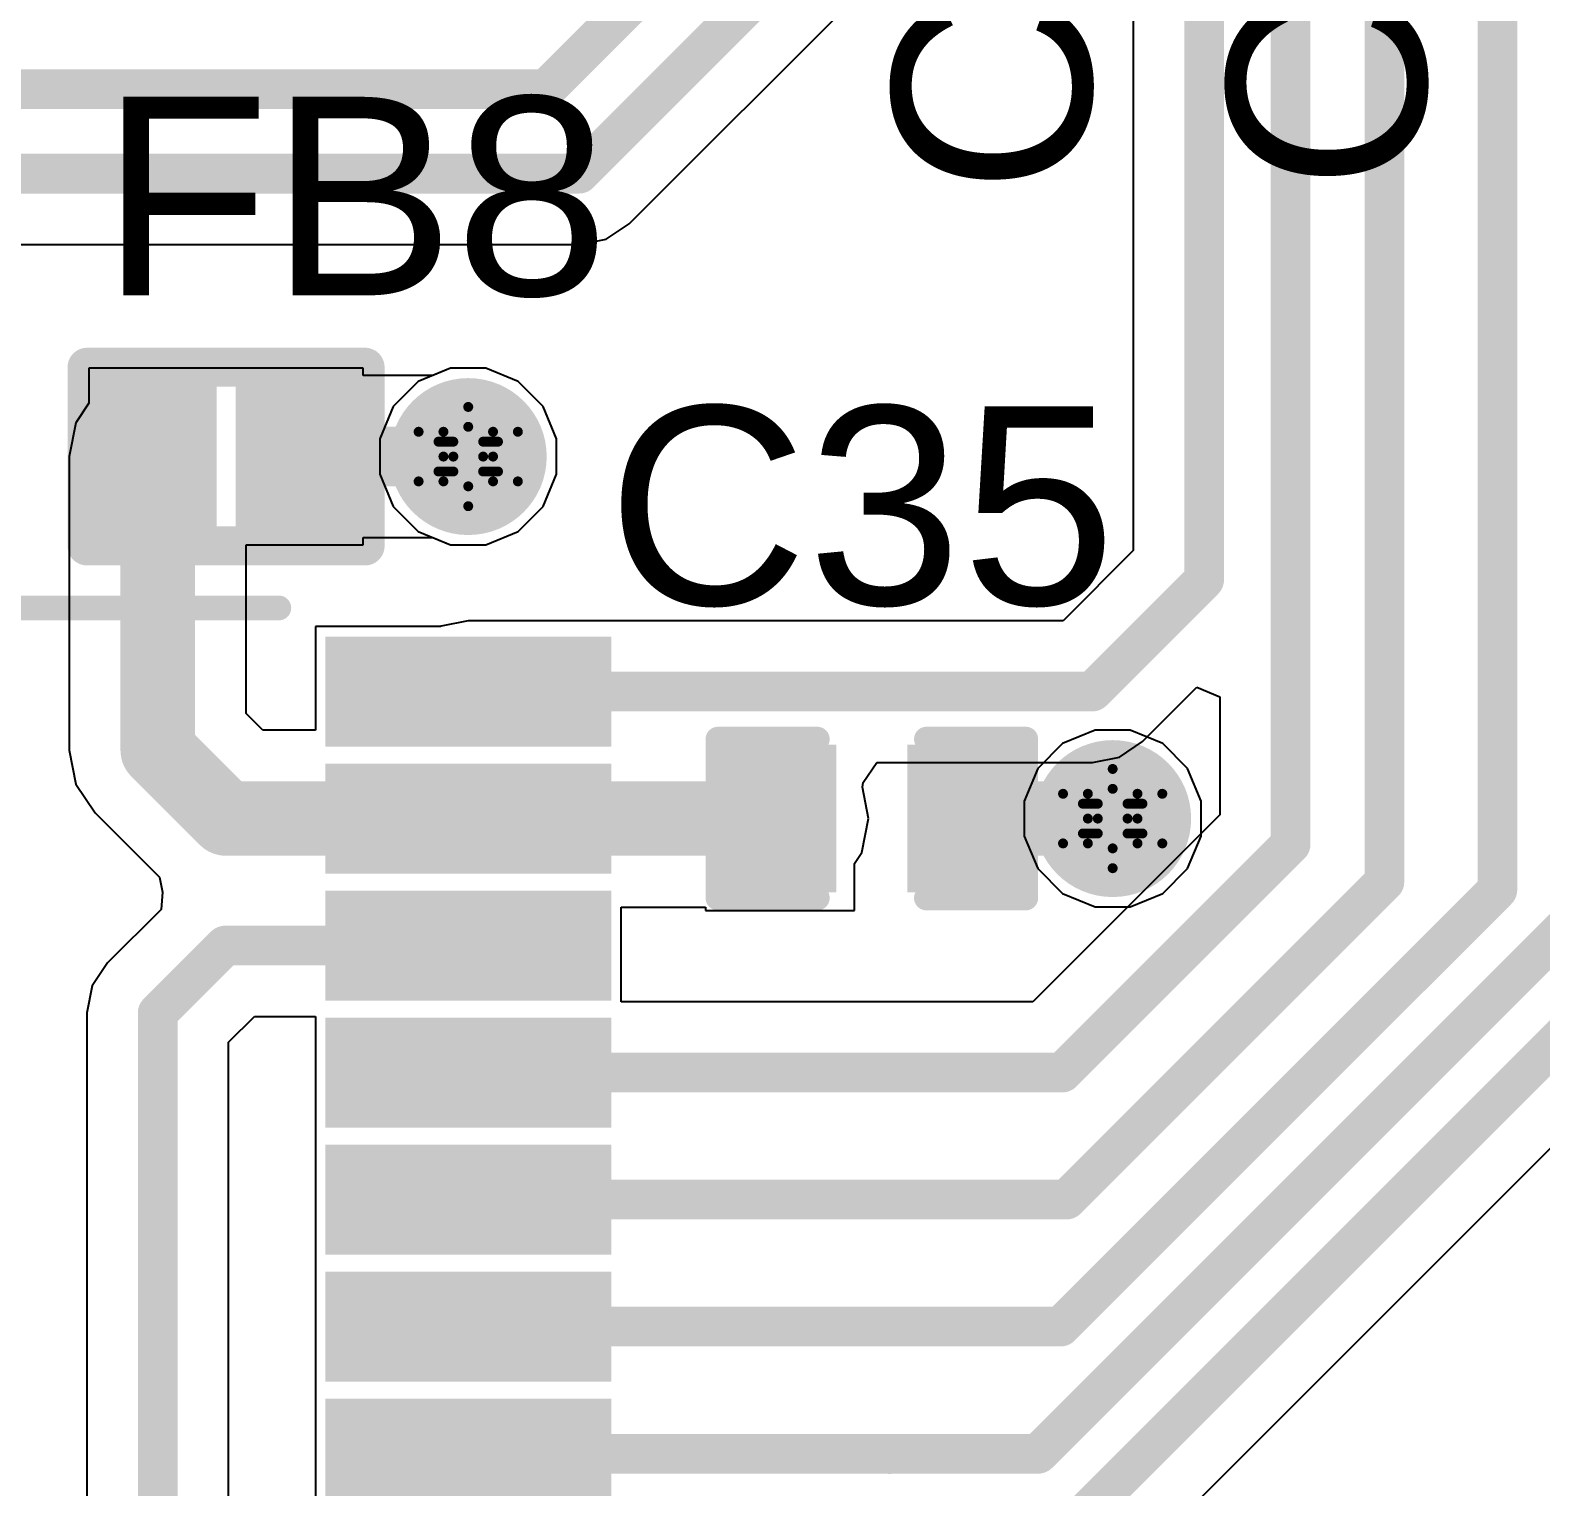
# Model space of a CAD drawing. Header units: inches. Extents: x -2.7 to 10.9, y -2.9 to 7.4.
# Drawn here: x 0.3658 to 0.6702, y -2.6976 to -2.4041 of the extents above; entities that cross this region are included whole.
import ezdxf

# ---------------------------------------------------------------- set-up
doc = ezdxf.new("R2010")
doc.units = ezdxf.units.IN
doc.header["$MEASUREMENT"] = 0
for name, color, linetype in [('Board Outline', 216, 'Continuous'), ('Bottom Layer', 5, 'Continuous'), ('Bottom Overlay', 54, 'Continuous'), ('Bottom Solder', 6, 'Continuous'), ('Drill Drawing', 1, 'Continuous'), ('Layer 2', 16, 'Continuous'), ('Layer 3', 76, 'Continuous'), ('Top Layer', 1, 'Continuous'), ('Top Overlay', 2, 'Continuous'), ('Top Paste', 8, 'Continuous'), ('Top Solder', 216, 'Continuous'), ('Via Holes', 16, 'Continuous')]:
    doc.layers.add(name, color=color, linetype=linetype)
doc.styles.add('Arial', font='', dxfattribs={"height": 0.2})
doc.styles.get('Arial').set_extended_font_data('Arial')

# ---------------------------------------------------------------- blocks, each defined once
blk = doc.blocks.new('TSSOP_20_131')
at = {"layer": 'Top Layer'}
for points in [[(-0.08937005, 0.1222441), (-0.08937005, 0.1080709), (-0.13897635, 0.1080709), (-0.13897635, 0.1222441)], [(0.13897635, 0.1222441), (0.13897635, 0.1080709), (0.08937005, 0.1080709), (0.08937005, 0.1222441)], [(-0.08937005, 0.0966535), (-0.08937005, 0.0824803), (-0.13897635, 0.0824803), (-0.13897635, 0.0966535)], [(0.13897635, 0.0966535), (0.13897635, 0.0824803), (0.08937005, 0.0824803), (0.08937005, 0.0966535)], [(-0.08937005, 0.071063), (-0.08937005, 0.0568898), (-0.13897635, 0.0568898), (-0.13897635, 0.071063)], [(0.13897635, 0.071063), (0.13897635, 0.0568898), (0.08937005, 0.0568898), (0.08937005, 0.071063)], [(-0.08937005, 0.0454724), (-0.08937005, 0.03129919999999999), (-0.13897635, 0.03129920000000001), (-0.13897635, 0.0454724)], [(0.13897635, 0.0454724), (0.13897635, 0.03129919999999999), (0.08937005, 0.03129920000000001), (0.08937005, 0.0454724)], [(-0.08937005, 0.01988189999999999), (-0.08937005, 0.005708699999999995), (-0.13897635, 0.005708700000000004), (-0.13897635, 0.0198819)], [(0.13897635, 0.01988189999999999), (0.13897635, 0.005708699999999995), (0.08937005, 0.005708700000000004), (0.08937005, 0.0198819)], [(-0.08937005, -0.005708700000000004), (-0.08937005, -0.0198819), (-0.13897635, -0.01988189999999999), (-0.13897635, -0.005708699999999995)], [(0.13897635, -0.005708700000000004), (0.13897635, -0.0198819), (0.08937005, -0.01988189999999999), (0.08937005, -0.005708699999999995)], [(-0.08937005, -0.03129920000000001), (-0.08937005, -0.0454724), (-0.13897635, -0.0454724), (-0.13897635, -0.03129919999999999)], [(0.13897635, -0.03129920000000001), (0.13897635, -0.0454724), (0.08937005, -0.0454724), (0.08937005, -0.03129919999999999)], [(-0.08937005, -0.0568898), (-0.08937005, -0.071063), (-0.13897635, -0.071063), (-0.13897635, -0.0568898)], [(0.13897635, -0.0568898), (0.13897635, -0.071063), (0.08937005, -0.071063), (0.08937005, -0.0568898)], [(-0.08937005, -0.0824803), (-0.08937005, -0.0966535), (-0.13897635, -0.0966535), (-0.13897635, -0.0824803)], [(0.13897635, -0.0824803), (0.13897635, -0.0966535), (0.08937005, -0.0966535), (0.08937005, -0.0824803)], [(-0.08937005, -0.1080709), (-0.08937005, -0.1222441), (-0.13897635, -0.1222441), (-0.13897635, -0.1080709)], [(0.13897635, -0.1080709), (0.13897635, -0.1222441), (0.08937005, -0.1222441), (0.08937005, -0.1080709)]]:
    blk.add_hatch(color=1, dxfattribs=at).paths.add_polyline_path(points)
at = {"layer": 'Top Overlay'}
blk.add_hatch(color=2, dxfattribs=at).paths.add_polyline_path([(-0.0859999, 0.1059999), (-0.0789999, 0.1059999), (-0.0789999, 0.1229999), (-0.0859999, 0.1229999)])
at = {"layer": 'Top Paste'}
for points in [[(-0.08937005, 0.1222441), (-0.08937005, 0.1080709), (-0.13897635, 0.1080709), (-0.13897635, 0.1222441)], [(0.13897635, 0.1222441), (0.13897635, 0.1080709), (0.08937005, 0.1080709), (0.08937005, 0.1222441)], [(-0.08937005, 0.0966535), (-0.08937005, 0.0824803), (-0.13897635, 0.0824803), (-0.13897635, 0.0966535)], [(0.13897635, 0.0966535), (0.13897635, 0.0824803), (0.08937005, 0.0824803), (0.08937005, 0.0966535)], [(-0.08937005, 0.071063), (-0.08937005, 0.0568898), (-0.13897635, 0.0568898), (-0.13897635, 0.071063)], [(0.13897635, 0.071063), (0.13897635, 0.0568898), (0.08937005, 0.0568898), (0.08937005, 0.071063)], [(-0.08937005, 0.0454724), (-0.08937005, 0.03129919999999999), (-0.13897635, 0.03129920000000001), (-0.13897635, 0.0454724)], [(0.13897635, 0.0454724), (0.13897635, 0.03129919999999999), (0.08937005, 0.03129920000000001), (0.08937005, 0.0454724)], [(-0.08937005, 0.01988189999999999), (-0.08937005, 0.005708699999999995), (-0.13897635, 0.005708700000000004), (-0.13897635, 0.0198819)], [(0.13897635, 0.01988189999999999), (0.13897635, 0.005708699999999995), (0.08937005, 0.005708700000000004), (0.08937005, 0.0198819)], [(-0.08937005, -0.005708700000000004), (-0.08937005, -0.0198819), (-0.13897635, -0.01988189999999999), (-0.13897635, -0.005708699999999995)], [(0.13897635, -0.005708700000000004), (0.13897635, -0.0198819), (0.08937005, -0.01988189999999999), (0.08937005, -0.005708699999999995)], [(-0.08937005, -0.03129920000000001), (-0.08937005, -0.0454724), (-0.13897635, -0.0454724), (-0.13897635, -0.03129919999999999)], [(0.13897635, -0.03129920000000001), (0.13897635, -0.0454724), (0.08937005, -0.0454724), (0.08937005, -0.03129919999999999)], [(-0.08937005, -0.0568898), (-0.08937005, -0.071063), (-0.13897635, -0.071063), (-0.13897635, -0.0568898)], [(0.13897635, -0.0568898), (0.13897635, -0.071063), (0.08937005, -0.071063), (0.08937005, -0.0568898)], [(-0.08937005, -0.0824803), (-0.08937005, -0.0966535), (-0.13897635, -0.0966535), (-0.13897635, -0.0824803)], [(0.13897635, -0.0824803), (0.13897635, -0.0966535), (0.08937005, -0.0966535), (0.08937005, -0.0824803)], [(-0.08937005, -0.1080709), (-0.08937005, -0.1222441), (-0.13897635, -0.1222441), (-0.13897635, -0.1080709)], [(0.13897635, -0.1080709), (0.13897635, -0.1222441), (0.08937005, -0.1222441), (0.08937005, -0.1080709)]]:
    blk.add_hatch(color=8, dxfattribs=at).paths.add_polyline_path(points)
at = {"layer": 'Top Solder'}
for points in [[(-0.08537005, 0.1262441), (-0.08537005, 0.1040709), (-0.14297635, 0.1040709), (-0.14297635, 0.1262441)], [(0.14297635, 0.1262441), (0.14297635, 0.1040709), (0.08537005, 0.1040709), (0.08537005, 0.1262441)], [(-0.08537005, 0.1006535), (-0.08537005, 0.0784803), (-0.14297635, 0.0784803), (-0.14297635, 0.1006535)], [(0.14297635, 0.1006535), (0.14297635, 0.0784803), (0.08537005, 0.0784803), (0.08537005, 0.1006535)], [(-0.08537005, 0.075063), (-0.08537005, 0.0528898), (-0.14297635, 0.0528898), (-0.14297635, 0.075063)], [(0.14297635, 0.075063), (0.14297635, 0.0528898), (0.08537005, 0.0528898), (0.08537005, 0.075063)], [(-0.08537005, 0.04947239999999999), (-0.08537005, 0.0272992), (-0.14297635, 0.02729920000000001), (-0.14297635, 0.04947240000000001)], [(0.14297635, 0.04947239999999999), (0.14297635, 0.0272992), (0.08537005, 0.02729920000000001), (0.08537005, 0.04947240000000001)], [(-0.08537005, 0.02388189999999999), (-0.08537005, 0.001708699999999994), (-0.14297635, 0.001708700000000006), (-0.14297635, 0.0238819)], [(0.14297635, 0.02388189999999999), (0.14297635, 0.001708699999999994), (0.08537005, 0.001708700000000006), (0.08537005, 0.0238819)], [(-0.08537005, -0.001708700000000006), (-0.08537005, -0.0238819), (-0.14297635, -0.02388189999999999), (-0.14297635, -0.001708699999999994)], [(0.14297635, -0.001708700000000006), (0.14297635, -0.0238819), (0.08537005, -0.02388189999999999), (0.08537005, -0.001708699999999994)], [(-0.08537005, -0.02729920000000001), (-0.08537005, -0.04947240000000001), (-0.14297635, -0.04947239999999999), (-0.14297635, -0.0272992)], [(0.14297635, -0.02729920000000001), (0.14297635, -0.04947240000000001), (0.08537005, -0.04947239999999999), (0.08537005, -0.0272992)], [(-0.08537005, -0.0528898), (-0.08537005, -0.075063), (-0.14297635, -0.075063), (-0.14297635, -0.0528898)], [(0.14297635, -0.0528898), (0.14297635, -0.075063), (0.08537005, -0.075063), (0.08537005, -0.0528898)], [(-0.08537005, -0.0784803), (-0.08537005, -0.1006535), (-0.14297635, -0.1006535), (-0.14297635, -0.0784803)], [(0.14297635, -0.0784803), (0.14297635, -0.1006535), (0.08537005, -0.1006535), (0.08537005, -0.0784803)], [(-0.08537005, -0.1040709), (-0.08537005, -0.1262441), (-0.14297635, -0.1262441), (-0.14297635, -0.1040709)], [(0.14297635, -0.1040709), (0.14297635, -0.1262441), (0.08537005, -0.1262441), (0.08537005, -0.1040709)]]:
    blk.add_hatch(color=216, dxfattribs=at).paths.add_polyline_path(points)
at = {"layer": 'Top Overlay'}
for points in [[(-0.0760001, 0.132, 0.005, 0.005, 0), (0.0759999, 0.132, 0.005, 0.005, 0)], [(-0.1505, 0.1215, 0.005, 0.005, 0), (-0.1455, 0.1165, 0.005, 0.005, 0)], [(-0.1505, 0.1115, 0.005, 0.005, 0), (-0.1505, 0.1215, 0.005, 0.005, 0)], [(-0.1505, 0.1115, 0.005, 0.005, 0), (-0.1455, 0.1165, 0.005, 0.005, 0)], [(-0.0760001, -0.132, 0.005, 0.005, 0), (0.0759999, -0.132, 0.005, 0.005, 0)]]:
    blk.add_lwpolyline(points, format="xyseb", dxfattribs=at)
for points in [[(-0.0772501, 0.132, 0.0025, 0.0025, 1), (-0.0747501, 0.132, 0.0025, 0.0025, 1)], [(0.0747499, 0.132, 0.0025, 0.0025, 1), (0.0772499, 0.132, 0.0025, 0.0025, 1)], [(-0.15175, 0.1215, 0.0025, 0.0025, 1), (-0.14925, 0.1215, 0.0025, 0.0025, 1)], [(-0.15175, 0.1215, 0.0025, 0.0025, 1), (-0.14925, 0.1215, 0.0025, 0.0025, 1)], [(-0.14675, 0.1165, 0.0025, 0.0025, 1), (-0.14425, 0.1165, 0.0025, 0.0025, 1)], [(-0.14675, 0.1165, 0.0025, 0.0025, 1), (-0.14425, 0.1165, 0.0025, 0.0025, 1)], [(-0.15175, 0.1115, 0.0025, 0.0025, 1), (-0.14925, 0.1115, 0.0025, 0.0025, 1)], [(-0.15175, 0.1115, 0.0025, 0.0025, 1), (-0.14925, 0.1115, 0.0025, 0.0025, 1)], [(-0.0772501, -0.132, 0.0025, 0.0025, 1), (-0.0747501, -0.132, 0.0025, 0.0025, 1)], [(0.0747499, -0.132, 0.0025, 0.0025, 1), (0.0772499, -0.132, 0.0025, 0.0025, 1)]]:
    blk.add_lwpolyline(points, format="xyseb", close=True, dxfattribs=at)
blk = doc.blocks.new('IND_0402_252')
at = {"layer": 'Top Layer'}
for points in [[(-0.0216535, 0.011811), (-0.0059055, 0.011811), (-0.0059055, -0.011811), (-0.0216535, -0.011811)], [(0.0059056, 0.011811), (0.0216536, 0.011811), (0.0216536, -0.011811), (0.0059056, -0.011811)]]:
    blk.add_hatch(color=1, dxfattribs=at).paths.add_polyline_path(points)
at = {"layer": 'Top Paste'}
for points in [[(-0.0216535, 0.011811), (-0.0059055, 0.011811), (-0.0059055, -0.011811), (-0.0216535, -0.011811)], [(0.0059056, 0.011811), (0.0216536, 0.011811), (0.0216536, -0.011811), (0.0059056, -0.011811)]]:
    blk.add_hatch(color=8, dxfattribs=at).paths.add_polyline_path(points)
at = {"layer": 'Top Solder'}
for points in [[(-0.0256535, 0.015811), (-0.0019055, 0.015811), (-0.0019055, -0.015811), (-0.0256535, -0.015811)], [(0.0019056, 0.015811), (0.0256536, 0.015811), (0.0256536, -0.015811), (0.0019056, -0.015811)]]:
    blk.add_hatch(color=216, dxfattribs=at).paths.add_polyline_path(points)
at = {"layer": 'Top Overlay'}
for points in [[(-0.012, 0.018, 0.007874, 0.007874, 0), (-0.028, 0.018, 0.007874, 0.007874, 0)], [(-0.028, 0.018, 0.007874, 0.007874, 0), (-0.028, -0.018, 0.007874, 0.007874, 0)], [(0.028, 0.018, 0.007874, 0.007874, 0), (-0.012, 0.018, 0.007874, 0.007874, 0)], [(0.028, 0.018, 0.007874, 0.007874, 0), (0.028, -0.018, 0.007874, 0.007874, 0)], [(-0.012, -0.018, 0.007874, 0.007874, 0), (-0.028, -0.018, 0.007874, 0.007874, 0)], [(0.028, -0.018, 0.007874, 0.007874, 0), (-0.012, -0.018, 0.007874, 0.007874, 0)]]:
    blk.add_lwpolyline(points, format="xyseb", dxfattribs=at)
for points in [[(-0.0299685, 0.018, 0.003937, 0.003937, 1), (-0.0260315, 0.018, 0.003937, 0.003937, 1)], [(-0.0299685, 0.018, 0.003937, 0.003937, 1), (-0.0260315, 0.018, 0.003937, 0.003937, 1)], [(-0.0139685, 0.018, 0.003937, 0.003937, 1), (-0.0100315, 0.018, 0.003937, 0.003937, 1)], [(-0.0139685, 0.018, 0.003937, 0.003937, 1), (-0.0100315, 0.018, 0.003937, 0.003937, 1)], [(0.0260315, 0.018, 0.003937, 0.003937, 1), (0.0299685, 0.018, 0.003937, 0.003937, 1)], [(0.0260315, 0.018, 0.003937, 0.003937, 1), (0.0299685, 0.018, 0.003937, 0.003937, 1)], [(-0.0299685, -0.018, 0.003937, 0.003937, 1), (-0.0260315, -0.018, 0.003937, 0.003937, 1)], [(-0.0299685, -0.018, 0.003937, 0.003937, 1), (-0.0260315, -0.018, 0.003937, 0.003937, 1)], [(-0.0139685, -0.018, 0.003937, 0.003937, 1), (-0.0100315, -0.018, 0.003937, 0.003937, 1)], [(-0.0139685, -0.018, 0.003937, 0.003937, 1), (-0.0100315, -0.018, 0.003937, 0.003937, 1)], [(0.0260315, -0.018, 0.003937, 0.003937, 1), (0.0299685, -0.018, 0.003937, 0.003937, 1)], [(0.0260315, -0.018, 0.003937, 0.003937, 1), (0.0299685, -0.018, 0.003937, 0.003937, 1)]]:
    blk.add_lwpolyline(points, format="xyseb", close=True, dxfattribs=at)
blk = doc.blocks.new('C___0402_311')
at = {"layer": 'Top Layer'}
for points in [[(-0.0275, -0.0125), (-0.0275, 0.0125), (-0.009499999999999998, 0.0125), (-0.009500000000000001, -0.0125)], [(0.009499999999999998, -0.0125), (0.009500000000000001, 0.0125), (0.0275, 0.0125), (0.0275, -0.0125)]]:
    blk.add_hatch(color=1, dxfattribs=at).paths.add_polyline_path(points)
at = {"layer": 'Top Paste'}
for points in [[(-0.0275, -0.0125), (-0.0275, 0.0125), (-0.009499999999999998, 0.0125), (-0.009500000000000001, -0.0125)], [(0.009499999999999998, -0.0125), (0.009500000000000001, 0.0125), (0.0275, 0.0125), (0.0275, -0.0125)]]:
    blk.add_hatch(color=8, dxfattribs=at).paths.add_polyline_path(points)
at = {"layer": 'Top Solder'}
for points in [[(-0.0298622, -0.0148622), (-0.0298622, 0.0148622), (-0.007137799999999999, 0.0148622), (-0.007137800000000001, -0.0148622)], [(0.007137799999999999, -0.0148622), (0.007137800000000001, 0.0148622), (0.0298622, 0.0148622), (0.0298622, -0.0148622)]]:
    blk.add_hatch(color=216, dxfattribs=at).paths.add_polyline_path(points)
at = {"layer": 'Top Overlay'}
for points in [[(-0.031, 0.016, 0.005, 0.005, 0), (-0.031, -0.016, 0.005, 0.005, 0)], [(-0.011, 0.016, 0.005, 0.005, 0), (-0.031, 0.016, 0.005, 0.005, 0)], [(0.031, 0.016, 0.005, 0.005, 0), (0.011, 0.016, 0.005, 0.005, 0)], [(0.031, 0.016, 0.005, 0.005, 0), (0.031, -0.016, 0.005, 0.005, 0)], [(-0.011, -0.016, 0.005, 0.005, 0), (-0.031, -0.016, 0.005, 0.005, 0)], [(0.031, -0.016, 0.005, 0.005, 0), (0.011, -0.016, 0.005, 0.005, 0)]]:
    blk.add_lwpolyline(points, format="xyseb", dxfattribs=at)
for points in [[(-0.03225, 0.016, 0.0025, 0.0025, 1), (-0.02975, 0.016, 0.0025, 0.0025, 1)], [(-0.03225, 0.016, 0.0025, 0.0025, 1), (-0.02975, 0.016, 0.0025, 0.0025, 1)], [(-0.01225, 0.016, 0.0025, 0.0025, 1), (-0.00975, 0.016, 0.0025, 0.0025, 1)], [(0.00975, 0.016, 0.0025, 0.0025, 1), (0.01225, 0.016, 0.0025, 0.0025, 1)], [(0.02975, 0.016, 0.0025, 0.0025, 1), (0.03225, 0.016, 0.0025, 0.0025, 1)], [(0.02975, 0.016, 0.0025, 0.0025, 1), (0.03225, 0.016, 0.0025, 0.0025, 1)], [(-0.03225, -0.016, 0.0025, 0.0025, 1), (-0.02975, -0.016, 0.0025, 0.0025, 1)], [(-0.03225, -0.016, 0.0025, 0.0025, 1), (-0.02975, -0.016, 0.0025, 0.0025, 1)], [(-0.01225, -0.016, 0.0025, 0.0025, 1), (-0.00975, -0.016, 0.0025, 0.0025, 1)], [(0.00975, -0.016, 0.0025, 0.0025, 1), (0.01225, -0.016, 0.0025, 0.0025, 1)], [(0.02975, -0.016, 0.0025, 0.0025, 1), (0.03225, -0.016, 0.0025, 0.0025, 1)], [(0.02975, -0.016, 0.0025, 0.0025, 1), (0.03225, -0.016, 0.0025, 0.0025, 1)]]:
    blk.add_lwpolyline(points, format="xyseb", close=True, dxfattribs=at)

msp = doc.modelspace()

# ---------------------------------------------------------------- hatches: boundary and pattern name
at = {"layer": 'Bottom Layer'}
h = msp.add_hatch(color=5, dxfattribs=at)
edge = h.paths.add_edge_path()
edge.add_arc((0.4540953, -2.4900071), 0.011811, 0, 360)
h = msp.add_hatch(color=5, dxfattribs=at)
edge = h.paths.add_edge_path()
edge.add_arc((0.5839426, -2.562953), 0.011811, 0, 360)
at = {"layer": 'Bottom Solder'}
h = msp.add_hatch(color=6, dxfattribs=at)
edge = h.paths.add_edge_path()
edge.add_arc((0.4540953, -2.4900071), 0.015811, 0, 360)
h = msp.add_hatch(color=6, dxfattribs=at)
edge = h.paths.add_edge_path()
edge.add_arc((0.5839426, -2.562953), 0.015811, 0, 360)
at = {"layer": 'Layer 2'}
h = msp.add_hatch(color=16, dxfattribs=at)
edge = h.paths.add_edge_path()
edge.add_arc((0.4540953, -2.4900071), 0.011811, 0, 360)
h = msp.add_hatch(color=16, dxfattribs=at)
edge = h.paths.add_edge_path()
edge.add_arc((0.5839426, -2.562953), 0.011811, 0, 360)
at = {"layer": 'Layer 3'}
h = msp.add_hatch(color=76, dxfattribs=at)
edge = h.paths.add_edge_path()
edge.add_arc((0.4540953, -2.4900071), 0.011811, 0, 360)
h = msp.add_hatch(color=76, dxfattribs=at)
edge = h.paths.add_edge_path()
edge.add_arc((0.5839426, -2.562953), 0.011811, 0, 360)
at = {"layer": 'Top Layer'}
h = msp.add_hatch(color=1, dxfattribs=at)
edge = h.paths.add_edge_path()
edge.add_arc((0.4540953, -2.4900071), 0.011811, 0, 360)
h = msp.add_hatch(color=1, dxfattribs=at)
edge = h.paths.add_edge_path()
edge.add_arc((0.5839426, -2.562953), 0.011811, 0, 360)
at = {"layer": 'Top Solder'}
h = msp.add_hatch(color=216, dxfattribs=at)
edge = h.paths.add_edge_path()
edge.add_arc((0.4540953, -2.4900071), 0.015811, 0, 360)
h = msp.add_hatch(color=216, dxfattribs=at)
edge = h.paths.add_edge_path()
edge.add_arc((0.5839426, -2.562953), 0.015811, 0, 360)
at = {"layer": 'Via Holes'}
h = msp.add_hatch(color=7, dxfattribs=at)
edge = h.paths.add_edge_path()
edge.add_arc((0.4540953, -2.4900071), 0.0059055, 0, 360)
h = msp.add_hatch(color=7, dxfattribs=at)
edge = h.paths.add_edge_path()
edge.add_arc((0.5839426, -2.562953), 0.0059055, 0, 360)

# ---------------------------------------------------------------- linework, layer by layer
at = {"layer": 'Board Outline'}
msp.add_lwpolyline([(2.8441163, -0.2412485, 0.005, 0.005, -0.7418930096679136), (-2.4996913, -1.3779516, 0.005, 0.005, 0)], format="xyseb", dxfattribs=at)
at = {"layer": 'Bottom Layer'}
for p, q in [((0.4505525, -2.4721961), (0.4440062, -2.4749077)), ((0.4576381, -2.4721961), (0.4505525, -2.4721961)), ((0.4641844, -2.4749077), (0.4576381, -2.4721961)), ((0.4440062, -2.4749077), (0.4389959, -2.479918)), ((0.4691947, -2.479918), (0.4641844, -2.4749077)), ((0.4389959, -2.479918), (0.4362843, -2.4864643)), ((0.4719063, -2.4864643), (0.4691947, -2.479918)), ((0.4362843, -2.4864643), (0.4362843, -2.4935499)), ((0.4719063, -2.4935499), (0.4719063, -2.4864643)), ((0.4362843, -2.4935499), (0.4389959, -2.5000962)), ((0.4691947, -2.5000962), (0.4719063, -2.4935499)), ((0.4389959, -2.5000962), (0.4440062, -2.5051065)), ((0.4641844, -2.5051065), (0.4691947, -2.5000962)), ((0.4440062, -2.5051065), (0.4505525, -2.5078181)), ((0.4505525, -2.5078181), (0.4576381, -2.5078181)), ((0.4576381, -2.5078181), (0.4641844, -2.5051065))]:
    msp.add_line(p, q, dxfattribs=at)
at = {"layer": 'Drill Drawing'}
for points in [[(0.4490953, -2.4850071, 0.002, 0.002, 0), (0.4540953, -2.4800071, 0.002, 0.002, 0)], [(0.4540953, -2.4800071, 0.002, 0.002, 0), (0.4590953, -2.4850071, 0.002, 0.002, 0)], [(0.4510953, -2.4870071, 0.002, 0.002, 0), (0.4540953, -2.4840071, 0.002, 0.002, 0)], [(0.4540953, -2.4840071, 0.002, 0.002, 0), (0.4570953, -2.4870071, 0.002, 0.002, 0)], [(0.4440953, -2.4850071, 0.002, 0.002, 0), (0.4490953, -2.4900071, 0.002, 0.002, 0)], [(0.4440953, -2.4850071, 0.002, 0.002, 0), (0.4490953, -2.4850071, 0.002, 0.002, 0)], [(0.4480953, -2.4870071, 0.002, 0.002, 0), (0.4510953, -2.4900071, 0.002, 0.002, 0)], [(0.4480953, -2.4870071, 0.002, 0.002, 0), (0.4510953, -2.4870071, 0.002, 0.002, 0)], [(0.4570953, -2.4870071, 0.002, 0.002, 0), (0.4600953, -2.4870071, 0.002, 0.002, 0)], [(0.4570953, -2.4900071, 0.002, 0.002, 0), (0.4600953, -2.4870071, 0.002, 0.002, 0)], [(0.4590953, -2.4850071, 0.002, 0.002, 0), (0.4640953, -2.4850071, 0.002, 0.002, 0)], [(0.4590953, -2.4900071, 0.002, 0.002, 0), (0.4640953, -2.4850071, 0.002, 0.002, 0)], [(0.4440953, -2.4950071, 0.002, 0.002, 0), (0.4490953, -2.4900071, 0.002, 0.002, 0)], [(0.4480953, -2.4930071, 0.002, 0.002, 0), (0.4510953, -2.4900071, 0.002, 0.002, 0)], [(0.4570953, -2.4900071, 0.002, 0.002, 0), (0.4600953, -2.4930071, 0.002, 0.002, 0)], [(0.4590953, -2.4900071, 0.002, 0.002, 0), (0.4640953, -2.4950071, 0.002, 0.002, 0)], [(0.4480953, -2.4930071, 0.002, 0.002, 0), (0.4510953, -2.4930071, 0.002, 0.002, 0)], [(0.4510953, -2.4930071, 0.002, 0.002, 0), (0.4540953, -2.4960071, 0.002, 0.002, 0)], [(0.4540953, -2.4960071, 0.002, 0.002, 0), (0.4570953, -2.4930071, 0.002, 0.002, 0)], [(0.4570953, -2.4930071, 0.002, 0.002, 0), (0.4600953, -2.4930071, 0.002, 0.002, 0)], [(0.4440953, -2.4950071, 0.002, 0.002, 0), (0.4490953, -2.4950071, 0.002, 0.002, 0)], [(0.4490953, -2.4950071, 0.002, 0.002, 0), (0.4540953, -2.5000071, 0.002, 0.002, 0)], [(0.4540953, -2.5000071, 0.002, 0.002, 0), (0.4590953, -2.4950071, 0.002, 0.002, 0)], [(0.4590953, -2.4950071, 0.002, 0.002, 0), (0.4640953, -2.4950071, 0.002, 0.002, 0)], [(0.5789426, -2.557953, 0.002, 0.002, 0), (0.5839426, -2.552953, 0.002, 0.002, 0)], [(0.5839426, -2.552953, 0.002, 0.002, 0), (0.5889426, -2.557953, 0.002, 0.002, 0)], [(0.5809426, -2.559953, 0.002, 0.002, 0), (0.5839426, -2.556953, 0.002, 0.002, 0)], [(0.5839426, -2.556953, 0.002, 0.002, 0), (0.5869426, -2.559953, 0.002, 0.002, 0)], [(0.5739426, -2.557953, 0.002, 0.002, 0), (0.5789426, -2.562953, 0.002, 0.002, 0)], [(0.5739426, -2.557953, 0.002, 0.002, 0), (0.5789426, -2.557953, 0.002, 0.002, 0)], [(0.5779426, -2.559953, 0.002, 0.002, 0), (0.5809426, -2.562953, 0.002, 0.002, 0)], [(0.5779426, -2.559953, 0.002, 0.002, 0), (0.5809426, -2.559953, 0.002, 0.002, 0)], [(0.5869426, -2.559953, 0.002, 0.002, 0), (0.5899426, -2.559953, 0.002, 0.002, 0)], [(0.5869426, -2.562953, 0.002, 0.002, 0), (0.5899426, -2.559953, 0.002, 0.002, 0)], [(0.5889426, -2.557953, 0.002, 0.002, 0), (0.5939426, -2.557953, 0.002, 0.002, 0)], [(0.5889426, -2.562953, 0.002, 0.002, 0), (0.5939426, -2.557953, 0.002, 0.002, 0)], [(0.5739426, -2.567953, 0.002, 0.002, 0), (0.5789426, -2.562953, 0.002, 0.002, 0)], [(0.5779426, -2.565953, 0.002, 0.002, 0), (0.5809426, -2.562953, 0.002, 0.002, 0)], [(0.5869426, -2.562953, 0.002, 0.002, 0), (0.5899426, -2.565953, 0.002, 0.002, 0)], [(0.5889426, -2.562953, 0.002, 0.002, 0), (0.5939426, -2.567953, 0.002, 0.002, 0)], [(0.5779426, -2.565953, 0.002, 0.002, 0), (0.5809426, -2.565953, 0.002, 0.002, 0)], [(0.5809426, -2.565953, 0.002, 0.002, 0), (0.5839426, -2.568953, 0.002, 0.002, 0)], [(0.5839426, -2.568953, 0.002, 0.002, 0), (0.5869426, -2.565953, 0.002, 0.002, 0)], [(0.5869426, -2.565953, 0.002, 0.002, 0), (0.5899426, -2.565953, 0.002, 0.002, 0)], [(0.5739426, -2.567953, 0.002, 0.002, 0), (0.5789426, -2.567953, 0.002, 0.002, 0)], [(0.5789426, -2.567953, 0.002, 0.002, 0), (0.5839426, -2.572953, 0.002, 0.002, 0)], [(0.5839426, -2.572953, 0.002, 0.002, 0), (0.5889426, -2.567953, 0.002, 0.002, 0)], [(0.5889426, -2.567953, 0.002, 0.002, 0), (0.5939426, -2.567953, 0.002, 0.002, 0)]]:
    msp.add_lwpolyline(points, format="xyseb", dxfattribs=at)
for points in [[(0.4535953, -2.4800071, 0.001, 0.001, 1), (0.4545953, -2.4800071, 0.001, 0.001, 1)], [(0.4535953, -2.4800071, 0.001, 0.001, 1), (0.4545953, -2.4800071, 0.001, 0.001, 1)], [(0.4535953, -2.4840071, 0.001, 0.001, 1), (0.4545953, -2.4840071, 0.001, 0.001, 1)], [(0.4535953, -2.4840071, 0.001, 0.001, 1), (0.4545953, -2.4840071, 0.001, 0.001, 1)], [(0.4435953, -2.4850071, 0.001, 0.001, 1), (0.4445953, -2.4850071, 0.001, 0.001, 1)], [(0.4435953, -2.4850071, 0.001, 0.001, 1), (0.4445953, -2.4850071, 0.001, 0.001, 1)], [(0.4475953, -2.4870071, 0.001, 0.001, 1), (0.4485953, -2.4870071, 0.001, 0.001, 1)], [(0.4475953, -2.4870071, 0.001, 0.001, 1), (0.4485953, -2.4870071, 0.001, 0.001, 1)], [(0.4485953, -2.4850071, 0.001, 0.001, 1), (0.4495953, -2.4850071, 0.001, 0.001, 1)], [(0.4485953, -2.4850071, 0.001, 0.001, 1), (0.4495953, -2.4850071, 0.001, 0.001, 1)], [(0.4505953, -2.4870071, 0.001, 0.001, 1), (0.4515953, -2.4870071, 0.001, 0.001, 1)], [(0.4505953, -2.4870071, 0.001, 0.001, 1), (0.4515953, -2.4870071, 0.001, 0.001, 1)], [(0.4565953, -2.4870071, 0.001, 0.001, 1), (0.4575953, -2.4870071, 0.001, 0.001, 1)], [(0.4565953, -2.4870071, 0.001, 0.001, 1), (0.4575953, -2.4870071, 0.001, 0.001, 1)], [(0.4585953, -2.4850071, 0.001, 0.001, 1), (0.4595953, -2.4850071, 0.001, 0.001, 1)], [(0.4585953, -2.4850071, 0.001, 0.001, 1), (0.4595953, -2.4850071, 0.001, 0.001, 1)], [(0.4595953, -2.4870071, 0.001, 0.001, 1), (0.4605953, -2.4870071, 0.001, 0.001, 1)], [(0.4595953, -2.4870071, 0.001, 0.001, 1), (0.4605953, -2.4870071, 0.001, 0.001, 1)], [(0.4635953, -2.4850071, 0.001, 0.001, 1), (0.4645953, -2.4850071, 0.001, 0.001, 1)], [(0.4635953, -2.4850071, 0.001, 0.001, 1), (0.4645953, -2.4850071, 0.001, 0.001, 1)], [(0.4485953, -2.4900071, 0.001, 0.001, 1), (0.4495953, -2.4900071, 0.001, 0.001, 1)], [(0.4485953, -2.4900071, 0.001, 0.001, 1), (0.4495953, -2.4900071, 0.001, 0.001, 1)], [(0.4505953, -2.4900071, 0.001, 0.001, 1), (0.4515953, -2.4900071, 0.001, 0.001, 1)], [(0.4505953, -2.4900071, 0.001, 0.001, 1), (0.4515953, -2.4900071, 0.001, 0.001, 1)], [(0.4565953, -2.4900071, 0.001, 0.001, 1), (0.4575953, -2.4900071, 0.001, 0.001, 1)], [(0.4565953, -2.4900071, 0.001, 0.001, 1), (0.4575953, -2.4900071, 0.001, 0.001, 1)], [(0.4585953, -2.4900071, 0.001, 0.001, 1), (0.4595953, -2.4900071, 0.001, 0.001, 1)], [(0.4585953, -2.4900071, 0.001, 0.001, 1), (0.4595953, -2.4900071, 0.001, 0.001, 1)], [(0.4475953, -2.4930071, 0.001, 0.001, 1), (0.4485953, -2.4930071, 0.001, 0.001, 1)], [(0.4475953, -2.4930071, 0.001, 0.001, 1), (0.4485953, -2.4930071, 0.001, 0.001, 1)], [(0.4505953, -2.4930071, 0.001, 0.001, 1), (0.4515953, -2.4930071, 0.001, 0.001, 1)], [(0.4505953, -2.4930071, 0.001, 0.001, 1), (0.4515953, -2.4930071, 0.001, 0.001, 1)], [(0.4565953, -2.4930071, 0.001, 0.001, 1), (0.4575953, -2.4930071, 0.001, 0.001, 1)], [(0.4565953, -2.4930071, 0.001, 0.001, 1), (0.4575953, -2.4930071, 0.001, 0.001, 1)], [(0.4595953, -2.4930071, 0.001, 0.001, 1), (0.4605953, -2.4930071, 0.001, 0.001, 1)], [(0.4595953, -2.4930071, 0.001, 0.001, 1), (0.4605953, -2.4930071, 0.001, 0.001, 1)], [(0.4435953, -2.4950071, 0.001, 0.001, 1), (0.4445953, -2.4950071, 0.001, 0.001, 1)], [(0.4435953, -2.4950071, 0.001, 0.001, 1), (0.4445953, -2.4950071, 0.001, 0.001, 1)], [(0.4485953, -2.4950071, 0.001, 0.001, 1), (0.4495953, -2.4950071, 0.001, 0.001, 1)], [(0.4485953, -2.4950071, 0.001, 0.001, 1), (0.4495953, -2.4950071, 0.001, 0.001, 1)], [(0.4535953, -2.4960071, 0.001, 0.001, 1), (0.4545953, -2.4960071, 0.001, 0.001, 1)], [(0.4535953, -2.4960071, 0.001, 0.001, 1), (0.4545953, -2.4960071, 0.001, 0.001, 1)], [(0.4585953, -2.4950071, 0.001, 0.001, 1), (0.4595953, -2.4950071, 0.001, 0.001, 1)], [(0.4585953, -2.4950071, 0.001, 0.001, 1), (0.4595953, -2.4950071, 0.001, 0.001, 1)], [(0.4635953, -2.4950071, 0.001, 0.001, 1), (0.4645953, -2.4950071, 0.001, 0.001, 1)], [(0.4635953, -2.4950071, 0.001, 0.001, 1), (0.4645953, -2.4950071, 0.001, 0.001, 1)], [(0.4535953, -2.5000071, 0.001, 0.001, 1), (0.4545953, -2.5000071, 0.001, 0.001, 1)], [(0.4535953, -2.5000071, 0.001, 0.001, 1), (0.4545953, -2.5000071, 0.001, 0.001, 1)], [(0.5834426, -2.552953, 0.001, 0.001, 1), (0.5844426, -2.552953, 0.001, 0.001, 1)], [(0.5834426, -2.552953, 0.001, 0.001, 1), (0.5844426, -2.552953, 0.001, 0.001, 1)], [(0.5834426, -2.556953, 0.001, 0.001, 1), (0.5844426, -2.556953, 0.001, 0.001, 1)], [(0.5834426, -2.556953, 0.001, 0.001, 1), (0.5844426, -2.556953, 0.001, 0.001, 1)], [(0.5734426, -2.557953, 0.001, 0.001, 1), (0.5744426, -2.557953, 0.001, 0.001, 1)], [(0.5734426, -2.557953, 0.001, 0.001, 1), (0.5744426, -2.557953, 0.001, 0.001, 1)], [(0.5774426, -2.559953, 0.001, 0.001, 1), (0.5784426, -2.559953, 0.001, 0.001, 1)], [(0.5774426, -2.559953, 0.001, 0.001, 1), (0.5784426, -2.559953, 0.001, 0.001, 1)], [(0.5784426, -2.557953, 0.001, 0.001, 1), (0.5794426, -2.557953, 0.001, 0.001, 1)], [(0.5784426, -2.557953, 0.001, 0.001, 1), (0.5794426, -2.557953, 0.001, 0.001, 1)], [(0.5804426, -2.559953, 0.001, 0.001, 1), (0.5814426, -2.559953, 0.001, 0.001, 1)], [(0.5804426, -2.559953, 0.001, 0.001, 1), (0.5814426, -2.559953, 0.001, 0.001, 1)], [(0.5864426, -2.559953, 0.001, 0.001, 1), (0.5874426, -2.559953, 0.001, 0.001, 1)], [(0.5864426, -2.559953, 0.001, 0.001, 1), (0.5874426, -2.559953, 0.001, 0.001, 1)], [(0.5884426, -2.557953, 0.001, 0.001, 1), (0.5894426, -2.557953, 0.001, 0.001, 1)], [(0.5884426, -2.557953, 0.001, 0.001, 1), (0.5894426, -2.557953, 0.001, 0.001, 1)], [(0.5894426, -2.559953, 0.001, 0.001, 1), (0.5904426, -2.559953, 0.001, 0.001, 1)], [(0.5894426, -2.559953, 0.001, 0.001, 1), (0.5904426, -2.559953, 0.001, 0.001, 1)], [(0.5934426, -2.557953, 0.001, 0.001, 1), (0.5944426, -2.557953, 0.001, 0.001, 1)], [(0.5934426, -2.557953, 0.001, 0.001, 1), (0.5944426, -2.557953, 0.001, 0.001, 1)], [(0.5784426, -2.562953, 0.001, 0.001, 1), (0.5794426, -2.562953, 0.001, 0.001, 1)], [(0.5784426, -2.562953, 0.001, 0.001, 1), (0.5794426, -2.562953, 0.001, 0.001, 1)], [(0.5804426, -2.562953, 0.001, 0.001, 1), (0.5814426, -2.562953, 0.001, 0.001, 1)], [(0.5804426, -2.562953, 0.001, 0.001, 1), (0.5814426, -2.562953, 0.001, 0.001, 1)], [(0.5864426, -2.562953, 0.001, 0.001, 1), (0.5874426, -2.562953, 0.001, 0.001, 1)], [(0.5864426, -2.562953, 0.001, 0.001, 1), (0.5874426, -2.562953, 0.001, 0.001, 1)], [(0.5884426, -2.562953, 0.001, 0.001, 1), (0.5894426, -2.562953, 0.001, 0.001, 1)], [(0.5884426, -2.562953, 0.001, 0.001, 1), (0.5894426, -2.562953, 0.001, 0.001, 1)], [(0.5774426, -2.565953, 0.001, 0.001, 1), (0.5784426, -2.565953, 0.001, 0.001, 1)], [(0.5774426, -2.565953, 0.001, 0.001, 1), (0.5784426, -2.565953, 0.001, 0.001, 1)], [(0.5804426, -2.565953, 0.001, 0.001, 1), (0.5814426, -2.565953, 0.001, 0.001, 1)], [(0.5804426, -2.565953, 0.001, 0.001, 1), (0.5814426, -2.565953, 0.001, 0.001, 1)], [(0.5864426, -2.565953, 0.001, 0.001, 1), (0.5874426, -2.565953, 0.001, 0.001, 1)], [(0.5864426, -2.565953, 0.001, 0.001, 1), (0.5874426, -2.565953, 0.001, 0.001, 1)], [(0.5894426, -2.565953, 0.001, 0.001, 1), (0.5904426, -2.565953, 0.001, 0.001, 1)], [(0.5894426, -2.565953, 0.001, 0.001, 1), (0.5904426, -2.565953, 0.001, 0.001, 1)], [(0.5734426, -2.567953, 0.001, 0.001, 1), (0.5744426, -2.567953, 0.001, 0.001, 1)], [(0.5734426, -2.567953, 0.001, 0.001, 1), (0.5744426, -2.567953, 0.001, 0.001, 1)], [(0.5784426, -2.567953, 0.001, 0.001, 1), (0.5794426, -2.567953, 0.001, 0.001, 1)], [(0.5784426, -2.567953, 0.001, 0.001, 1), (0.5794426, -2.567953, 0.001, 0.001, 1)], [(0.5834426, -2.568953, 0.001, 0.001, 1), (0.5844426, -2.568953, 0.001, 0.001, 1)], [(0.5834426, -2.568953, 0.001, 0.001, 1), (0.5844426, -2.568953, 0.001, 0.001, 1)], [(0.5884426, -2.567953, 0.001, 0.001, 1), (0.5894426, -2.567953, 0.001, 0.001, 1)], [(0.5884426, -2.567953, 0.001, 0.001, 1), (0.5894426, -2.567953, 0.001, 0.001, 1)], [(0.5934426, -2.567953, 0.001, 0.001, 1), (0.5944426, -2.567953, 0.001, 0.001, 1)], [(0.5934426, -2.567953, 0.001, 0.001, 1), (0.5944426, -2.567953, 0.001, 0.001, 1)], [(0.5834426, -2.572953, 0.001, 0.001, 1), (0.5844426, -2.572953, 0.001, 0.001, 1)], [(0.5834426, -2.572953, 0.001, 0.001, 1), (0.5844426, -2.572953, 0.001, 0.001, 1)]]:
    msp.add_lwpolyline(points, format="xyseb", close=True, dxfattribs=at)
at = {"layer": 'Layer 2'}
for p, q in [((0.4505525, -2.4721961), (0.4440062, -2.4749077)), ((0.4576381, -2.4721961), (0.4505525, -2.4721961)), ((0.4641844, -2.4749077), (0.4576381, -2.4721961)), ((0.4440062, -2.4749077), (0.4389959, -2.479918)), ((0.4691947, -2.479918), (0.4641844, -2.4749077)), ((0.4389959, -2.479918), (0.4362843, -2.4864643)), ((0.4719063, -2.4864643), (0.4691947, -2.479918)), ((0.4362843, -2.4864643), (0.4362843, -2.4935499)), ((0.4719063, -2.4935499), (0.4719063, -2.4864643)), ((0.4362843, -2.4935499), (0.4389959, -2.5000962)), ((0.4691947, -2.5000962), (0.4719063, -2.4935499)), ((0.4389959, -2.5000962), (0.4440062, -2.5051065)), ((0.4641844, -2.5051065), (0.4691947, -2.5000962)), ((0.4440062, -2.5051065), (0.4505525, -2.5078181)), ((0.4505525, -2.5078181), (0.4576381, -2.5078181)), ((0.4576381, -2.5078181), (0.4641844, -2.5051065))]:
    msp.add_line(p, q, dxfattribs=at)
at = {"layer": 'Layer 3'}
for p, q in [((0.5803998, -2.545142), (0.5738535, -2.5478536)), ((0.5874854, -2.545142), (0.5803998, -2.545142)), ((0.5940317, -2.5478536), (0.5874854, -2.545142)), ((0.5738535, -2.5478536), (0.5688432, -2.5528639)), ((0.599042, -2.5528639), (0.5940317, -2.5478536)), ((0.5688432, -2.5528639), (0.5661316, -2.5594102)), ((0.6017536, -2.5594102), (0.599042, -2.5528639)), ((0.5661316, -2.5594102), (0.5661316, -2.5664958)), ((0.6017536, -2.5664958), (0.6017536, -2.5594102)), ((0.5661316, -2.5664958), (0.5688432, -2.5730421)), ((0.599042, -2.5730421), (0.6017536, -2.5664958)), ((0.5688432, -2.5730421), (0.5738535, -2.5780524)), ((0.5940317, -2.5780524), (0.599042, -2.5730421)), ((0.5738535, -2.5780524), (0.5803998, -2.580764)), ((0.5803998, -2.580764), (0.5874854, -2.580764)), ((0.5874854, -2.580764), (0.5940317, -2.5780524))]:
    msp.add_line(p, q, dxfattribs=at)
at = {"layer": 'Top Layer'}
for p, q in [((0.5881003, -1.7601207), (0.5881003, -2.5089244)), ((0.4865506, -2.4430935), (0.550696, -2.378948)), ((0.4819196, -2.4461877), (0.4865506, -2.4430935)), ((0.4764571, -2.4472744), (0.4819196, -2.4461877)), ((0.3396992, -2.4472743), (0.4764566, -2.4472743)), ((0.4764566, -2.4472743), (0.4764571, -2.4472744)), ((0.3913622, -2.4722025), (0.3776481, -2.4722025)), ((0.3776481, -2.4722025), (0.3776481, -2.4792783)), ((0.3915221, -2.4721707), (0.3913622, -2.4722025)), ((0.391682, -2.4722025), (0.3915221, -2.4721707)), ((0.4329552, -2.4722025), (0.391682, -2.4722025)), ((0.4329552, -2.4736968), (0.4329552, -2.4722025)), ((0.4469295, -2.4736968), (0.4329552, -2.4736968)), ((0.4505525, -2.4721961), (0.4469295, -2.4736968)), ((0.4576381, -2.4721961), (0.4505525, -2.4721961)), ((0.4641844, -2.4749077), (0.4576381, -2.4721961)), ((0.4691947, -2.479918), (0.4641844, -2.4749077)), ((0.3776481, -2.4792783), (0.3750375, -2.4831854)), ((0.4719063, -2.4864643), (0.4691947, -2.479918)), ((0.3750375, -2.4831854), (0.3736793, -2.4900135)), ((0.4719063, -2.4935499), (0.4719063, -2.4864643)), ((0.3736793, -2.4900135), (0.3736793, -2.549167)), ((0.4691947, -2.5000962), (0.4719063, -2.4935499)), ((0.4641844, -2.5051065), (0.4691947, -2.5000962)), ((0.4093649, -2.5417762), (0.4093649, -2.5078245)), ((0.4093649, -2.5078245), (0.4329552, -2.5078245)), ((0.4329552, -2.5078245), (0.4329552, -2.5063238)), ((0.4329552, -2.5063238), (0.446945, -2.5063238)), ((0.446945, -2.5063238), (0.4505525, -2.5078181)), ((0.4505525, -2.5078181), (0.4576381, -2.5078181)), ((0.4576381, -2.5078181), (0.4641844, -2.5051065)), ((0.5881003, -2.5089244), (0.5739429, -2.5230817)), ((0.4540953, -2.5230817), (0.4486328, -2.5241683)), ((0.5739429, -2.5230817), (0.4540953, -2.5230817)), ((0.4484815, -2.5242694), (0.4232922, -2.5242694)), ((0.4232922, -2.5242694), (0.4232922, -2.5451038)), ((0.4486328, -2.5241683), (0.4484815, -2.5242694)), ((0.5899491, -2.5474495), (0.6009033, -2.5364953)), ((0.6009033, -2.5364953), (0.6055227, -2.5384087)), ((0.6055227, -2.5384087), (0.6055227, -2.5622141)), ((0.4126925, -2.5451038), (0.4093649, -2.5417762)), ((0.4232922, -2.5451038), (0.4126925, -2.5451038)), ((0.5853181, -2.5505437), (0.5899491, -2.5474495)), ((0.3736793, -2.549167), (0.3750375, -2.5559952)), ((0.5798556, -2.5516304), (0.5853181, -2.5505437)), ((0.5337009, -2.5556806), (0.5364213, -2.5516303)), ((0.5364213, -2.5516303), (0.5798551, -2.5516303)), ((0.5798551, -2.5516303), (0.5798556, -2.5516304)), ((0.3750375, -2.5559952), (0.3789053, -2.5617838)), ((0.5335085, -2.5566304), (0.5337009, -2.5556806)), ((0.5347649, -2.5629466), (0.5335085, -2.5566304)), ((0.3789053, -2.5617838), (0.3918673, -2.5747458)), ((0.6055227, -2.5622141), (0.5678834, -2.5998534)), ((0.5334067, -2.5697747), (0.5347649, -2.5629466)), ((0.5319221, -2.5719966), (0.5334067, -2.5697747)), ((0.3918673, -2.5747458), (0.3924953, -2.5777919)), ((0.5319221, -2.5814466), (0.5319221, -2.5719966)), ((0.3924953, -2.5777919), (0.3922009, -2.5812535)), ((0.4848984, -2.5998534), (0.4848984, -2.5807894)), ((0.4848984, -2.5807894), (0.5019221, -2.5807894)), ((0.5019221, -2.5807894), (0.5019221, -2.5814466)), ((0.3922009, -2.5812535), (0.3814286, -2.5920257)), ((0.5019221, -2.5814466), (0.5319221, -2.5814466)), ((0.3814286, -2.5920257), (0.3783344, -2.5966567)), ((0.5139095, -2.7875532), (0.7094576, -2.5920051)), ((0.3783344, -2.5966567), (0.3772477, -2.6021192)), ((0.3772477, -2.6021192), (0.3772478, -2.6021197)), ((0.3772478, -2.6021197), (0.3772478, -2.7735985)), ((0.5678834, -2.5998534), (0.4848984, -2.5998534)), ((0.4057964, -2.6080319), (0.4110168, -2.6028114)), ((0.4110168, -2.6028114), (0.4232922, -2.6028114)), ((0.4232922, -2.6028114), (0.4232922, -2.6528048)), ((0.4057964, -2.7676863), (0.4057964, -2.6080319)), ((0.4232922, -2.6528048), (0.4232922, -2.6783954)), ((0.4232922, -2.6783954), (0.4232922, -2.7039859))]:
    msp.add_line(p, q, dxfattribs=at)
for points in [[(0.6023746, -2.514837, 0.008, 0.008, 0), (0.6023746, -1.7601202, 0.008, 0.008, 0)], [(0.619797, -2.5681268, 0.008, 0.008, 0), (0.619797, -1.7632972, 0.008, 0.008, 0)], [(0.638693, -2.5756976, 0.008, 0.008, 0), (0.638693, -1.769092, 0.008, 0.008, 0)], [(0.6614558, -2.5773207, 0.008, 0.008, 0), (0.6614558, -1.8276027, 0.008, 0.008, 0)], [(0.4697859, -2.416, 0.008, 0.008, 0), (0.524172, -2.3616139, 0.008, 0.008, 0)], [(0.4764571, -2.433, 0.008, 0.008, 0), (0.5406028, -2.3688543, 0.008, 0.008, 0)], [(0.1400482, -2.416, 0.008, 0.008, 0), (0.4697859, -2.416, 0.008, 0.008, 0)], [(0.3337866, -2.433, 0.008, 0.008, 0), (0.4764571, -2.433, 0.008, 0.008, 0)], [(0.3915221, -2.549167, 0.015, 0.015, 0), (0.3915221, -2.4900135, 0.015, 0.015, 0)], [(0.4190812, -2.4900135, 0.012, 0.012, 0), (0.4190844, -2.4900103, 0.012, 0.012, 0)], [(0.4190844, -2.4900103, 0.012, 0.012, 0), (0.4540921, -2.4900103, 0.012, 0.012, 0)], [(0.4540921, -2.4900103, 0.012, 0.012, 0), (0.4540953, -2.4900071, 0.012, 0.012, 0)], [(0.5798556, -2.537356, 0.008, 0.008, 0), (0.6023746, -2.514837, 0.008, 0.008, 0)], [(0.4540953, -2.537356, 0.008, 0.008, 0), (0.5798556, -2.537356, 0.008, 0.008, 0)], [(0.3915221, -2.549167, 0.015, 0.015, 0), (0.4053017, -2.5629466, 0.015, 0.015, 0)], [(0.4053017, -2.5629466, 0.015, 0.015, 0), (0.4540953, -2.5629466, 0.015, 0.015, 0)], [(0.4540953, -2.5629466, 0.015, 0.015, 0), (0.5169221, -2.5629466, 0.015, 0.015, 0)], [(0.5539221, -2.5629466, 0.015, 0.015, 0), (0.5539253, -2.5629498, 0.015, 0.015, 0)], [(0.5539253, -2.5629498, 0.015, 0.015, 0), (0.5839394, -2.5629498, 0.015, 0.015, 0)], [(0.5839394, -2.5629498, 0.015, 0.015, 0), (0.5839426, -2.562953, 0.015, 0.015, 0)], [(0.5737961, -2.6141277, 0.008, 0.008, 0), (0.619797, -2.5681268, 0.008, 0.008, 0)], [(0.5689221, -2.6909496, 0.008, 0.008, 0), (0.6850474, -2.5748243, 0.008, 0.008, 0)], [(0.5746724, -2.6397182, 0.008, 0.008, 0), (0.638693, -2.5756976, 0.008, 0.008, 0)], [(0.5734677, -2.6653088, 0.008, 0.008, 0), (0.6614558, -2.5773207, 0.008, 0.008, 0)], [(0.4918405, -2.7894353, 0.008, 0.008, 0), (0.6993644, -2.5819114, 0.008, 0.008, 0)], [(0.3915221, -2.6021192, 0.008, 0.008, 0), (0.4051042, -2.5885371, 0.008, 0.008, 0)], [(0.4051042, -2.5885371, 0.008, 0.008, 0), (0.4540953, -2.5885371, 0.008, 0.008, 0)], [(0.3915221, -2.773599, 0.008, 0.008, 0), (0.3915221, -2.6021192, 0.008, 0.008, 0)], [(0.4540953, -2.6141277, 0.008, 0.008, 0), (0.5737961, -2.6141277, 0.008, 0.008, 0)], [(0.4540953, -2.6397182, 0.008, 0.008, 0), (0.5746724, -2.6397182, 0.008, 0.008, 0)], [(0.4540953, -2.6653088, 0.008, 0.008, 0), (0.5734677, -2.6653088, 0.008, 0.008, 0)], [(0.4540953, -2.6908993, 0.008, 0.008, 0), (0.4541456, -2.6909496, 0.008, 0.008, 0)], [(0.4541456, -2.6909496, 0.008, 0.008, 0), (0.5389496, -2.6909496, 0.008, 0.008, 0)], [(0.5389496, -2.6909496, 0.008, 0.008, 0), (0.5689221, -2.6909496, 0.008, 0.008, 0)], [(0.5389496, -2.6909496, 0.008, 0.008, 0), (0.539, -2.691, 0.008, 0.008, 0)]]:
    msp.add_lwpolyline(points, format="xyseb", dxfattribs=at)
for points in [[(0.4677859, -2.416, 0.004, 0.004, 1), (0.4717859, -2.416, 0.004, 0.004, 1)], [(0.4677859, -2.416, 0.004, 0.004, 1), (0.4717859, -2.416, 0.004, 0.004, 1)], [(0.4744571, -2.433, 0.004, 0.004, 1), (0.4784571, -2.433, 0.004, 0.004, 1)], [(0.4744571, -2.433, 0.004, 0.004, 1), (0.4784571, -2.433, 0.004, 0.004, 1)], [(0.3877721, -2.4900135, 0.0075, 0.0075, 1), (0.3952721, -2.4900135, 0.0075, 0.0075, 1)], [(0.4160812, -2.4900135, 0.006, 0.006, 1), (0.4220812, -2.4900135, 0.006, 0.006, 1)], [(0.4160844, -2.4900103, 0.006, 0.006, 1), (0.4220844, -2.4900103, 0.006, 0.006, 1)], [(0.4160844, -2.4900103, 0.006, 0.006, 1), (0.4220844, -2.4900103, 0.006, 0.006, 1)], [(0.4510921, -2.4900103, 0.006, 0.006, 1), (0.4570921, -2.4900103, 0.006, 0.006, 1)], [(0.4510921, -2.4900103, 0.006, 0.006, 1), (0.4570921, -2.4900103, 0.006, 0.006, 1)], [(0.4510953, -2.4900071, 0.006, 0.006, 1), (0.4570953, -2.4900071, 0.006, 0.006, 1)], [(0.6003746, -2.514837, 0.004, 0.004, 1), (0.6043746, -2.514837, 0.004, 0.004, 1)], [(0.6003746, -2.514837, 0.004, 0.004, 1), (0.6043746, -2.514837, 0.004, 0.004, 1)], [(0.4520953, -2.537356, 0.004, 0.004, 1), (0.4560953, -2.537356, 0.004, 0.004, 1)], [(0.5778556, -2.537356, 0.004, 0.004, 1), (0.5818556, -2.537356, 0.004, 0.004, 1)], [(0.5778556, -2.537356, 0.004, 0.004, 1), (0.5818556, -2.537356, 0.004, 0.004, 1)], [(0.3877721, -2.549167, 0.0075, 0.0075, 1), (0.3952721, -2.549167, 0.0075, 0.0075, 1)], [(0.3877721, -2.549167, 0.0075, 0.0075, 1), (0.3952721, -2.549167, 0.0075, 0.0075, 1)], [(0.4015517, -2.5629466, 0.0075, 0.0075, 1), (0.4090517, -2.5629466, 0.0075, 0.0075, 1)], [(0.4015517, -2.5629466, 0.0075, 0.0075, 1), (0.4090517, -2.5629466, 0.0075, 0.0075, 1)], [(0.4503453, -2.5629466, 0.0075, 0.0075, 1), (0.4578453, -2.5629466, 0.0075, 0.0075, 1)], [(0.4503453, -2.5629466, 0.0075, 0.0075, 1), (0.4578453, -2.5629466, 0.0075, 0.0075, 1)], [(0.5131721, -2.5629466, 0.0075, 0.0075, 1), (0.5206721, -2.5629466, 0.0075, 0.0075, 1)], [(0.5501721, -2.5629466, 0.0075, 0.0075, 1), (0.5576721, -2.5629466, 0.0075, 0.0075, 1)], [(0.5501753, -2.5629498, 0.0075, 0.0075, 1), (0.5576753, -2.5629498, 0.0075, 0.0075, 1)], [(0.5501753, -2.5629498, 0.0075, 0.0075, 1), (0.5576753, -2.5629498, 0.0075, 0.0075, 1)], [(0.5801894, -2.5629498, 0.0075, 0.0075, 1), (0.5876894, -2.5629498, 0.0075, 0.0075, 1)], [(0.5801894, -2.5629498, 0.0075, 0.0075, 1), (0.5876894, -2.5629498, 0.0075, 0.0075, 1)], [(0.5801926, -2.562953, 0.0075, 0.0075, 1), (0.5876926, -2.562953, 0.0075, 0.0075, 1)], [(0.617797, -2.5681268, 0.004, 0.004, 1), (0.621797, -2.5681268, 0.004, 0.004, 1)], [(0.617797, -2.5681268, 0.004, 0.004, 1), (0.621797, -2.5681268, 0.004, 0.004, 1)], [(0.636693, -2.5756976, 0.004, 0.004, 1), (0.640693, -2.5756976, 0.004, 0.004, 1)], [(0.636693, -2.5756976, 0.004, 0.004, 1), (0.640693, -2.5756976, 0.004, 0.004, 1)], [(0.6594558, -2.5773207, 0.004, 0.004, 1), (0.6634558, -2.5773207, 0.004, 0.004, 1)], [(0.6594558, -2.5773207, 0.004, 0.004, 1), (0.6634558, -2.5773207, 0.004, 0.004, 1)], [(0.4031042, -2.5885371, 0.004, 0.004, 1), (0.4071042, -2.5885371, 0.004, 0.004, 1)], [(0.4031042, -2.5885371, 0.004, 0.004, 1), (0.4071042, -2.5885371, 0.004, 0.004, 1)], [(0.4520953, -2.5885371, 0.004, 0.004, 1), (0.4560953, -2.5885371, 0.004, 0.004, 1)], [(0.3895221, -2.6021192, 0.004, 0.004, 1), (0.3935221, -2.6021192, 0.004, 0.004, 1)], [(0.3895221, -2.6021192, 0.004, 0.004, 1), (0.3935221, -2.6021192, 0.004, 0.004, 1)], [(0.4520953, -2.6141277, 0.004, 0.004, 1), (0.4560953, -2.6141277, 0.004, 0.004, 1)], [(0.5717961, -2.6141277, 0.004, 0.004, 1), (0.5757961, -2.6141277, 0.004, 0.004, 1)], [(0.5717961, -2.6141277, 0.004, 0.004, 1), (0.5757961, -2.6141277, 0.004, 0.004, 1)], [(0.4520953, -2.6397182, 0.004, 0.004, 1), (0.4560953, -2.6397182, 0.004, 0.004, 1)], [(0.5726724, -2.6397182, 0.004, 0.004, 1), (0.5766724, -2.6397182, 0.004, 0.004, 1)], [(0.5726724, -2.6397182, 0.004, 0.004, 1), (0.5766724, -2.6397182, 0.004, 0.004, 1)], [(0.4520953, -2.6653088, 0.004, 0.004, 1), (0.4560953, -2.6653088, 0.004, 0.004, 1)], [(0.5714677, -2.6653088, 0.004, 0.004, 1), (0.5754677, -2.6653088, 0.004, 0.004, 1)], [(0.5714677, -2.6653088, 0.004, 0.004, 1), (0.5754677, -2.6653088, 0.004, 0.004, 1)], [(0.4520953, -2.6908993, 0.004, 0.004, 1), (0.4560953, -2.6908993, 0.004, 0.004, 1)], [(0.4521456, -2.6909496, 0.004, 0.004, 1), (0.4561456, -2.6909496, 0.004, 0.004, 1)], [(0.4521456, -2.6909496, 0.004, 0.004, 1), (0.4561456, -2.6909496, 0.004, 0.004, 1)], [(0.5369496, -2.6909496, 0.004, 0.004, 1), (0.5409496, -2.6909496, 0.004, 0.004, 1)], [(0.5369496, -2.6909496, 0.004, 0.004, 1), (0.5409496, -2.6909496, 0.004, 0.004, 1)], [(0.5369496, -2.6909496, 0.004, 0.004, 1), (0.5409496, -2.6909496, 0.004, 0.004, 1)], [(0.537, -2.691, 0.004, 0.004, 1), (0.541, -2.691, 0.004, 0.004, 1)], [(0.5669221, -2.6909496, 0.004, 0.004, 1), (0.5709221, -2.6909496, 0.004, 0.004, 1)], [(0.5669221, -2.6909496, 0.004, 0.004, 1), (0.5709221, -2.6909496, 0.004, 0.004, 1)]]:
    msp.add_lwpolyline(points, format="xyseb", close=True, dxfattribs=at)

# ---------------------------------------------------------------- block references
at = {"rotation": 180}
for name, p in [('IND_0402_252', (0.4053017, -2.4900135)), ('C___0402_311', (0.5354221, -2.5629466))]:
    msp.add_blockref(name, p, dxfattribs=at)
msp.add_blockref('TSSOP_20_131', (0.3399221, -2.6525135))

# ---------------------------------------------------------------- texts
at = {"layer": 'Bottom Overlay', "style": 'Arial', "text_generation_flag": 2}
for s, p in [('C5', (0.5395613, -2.4370547)), ('C4', (0.6070065, -2.4363225))]:
    msp.add_text(s, height=0.04, rotation=270, dxfattribs=at).set_placement(p)
at = {"layer": 'Top Overlay', "style": 'Arial'}
for s, p in [('FB8', (0.3799856, -2.457507)), ('C35', (0.4820964, -2.5198534))]:
    msp.add_text(s, height=0.04, dxfattribs=at).set_placement(p)

doc.saveas('drawing.dxf')
